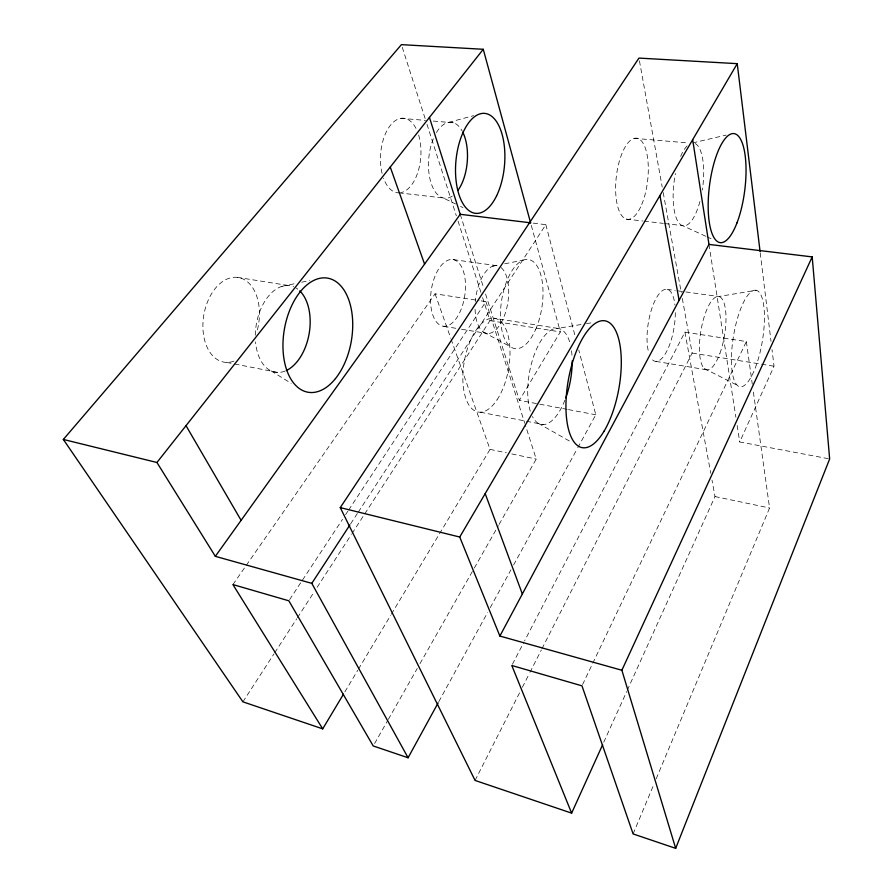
<?xml version="1.0" encoding="UTF-8"?>
<svg xmlns="http://www.w3.org/2000/svg" width="893" height="893" viewBox="0 0 893 893"><rect width="100%" height="100%" fill="white"/><g stroke="black" fill="none" stroke-linecap="round" stroke-linejoin="round"><path stroke-width="0.67" stroke-dasharray="4.46 3.35" d="M633.115 833.939L654.067 783.898M656.21 778.763L769.576 507.994L753.257 391.078M603.746 742.217L626.685 691.562M627.266 690.3L715.003 496.553L712 480.11M828.291 458.678L739.728 441.957L774.041 366.208L772.021 349.632M582.571 684.585L592.171 664.481M592.773 663.22L746.347 341.561L684.931 332.14L524.626 640.794M475.065 780.437L519.871 692.231M522.394 687.264L529.337 673.59M529.962 672.351L541.325 649.992M541.962 648.753L692.164 353.07L682.263 298.195M512.437 664.247L523.979 642.022M438.82 701.619L487.578 612.509M490.257 607.631L510.963 569.79M513.631 564.912L577.101 448.956M577.771 447.739L595.798 414.776L578.787 350.056M374.602 743.545L387.674 720.539M388.355 719.334L417.243 668.489M419.989 663.644L473.636 569.221M474.328 568.004L498.394 525.642M499.087 524.425L536.224 459.058L525.229 424.655M344.877 691.829L357.747 670.33M358.461 669.136L390.643 615.389M391.357 614.194L490.034 449.369L451.233 339.563M567.144 409.362L519.391 400.343L560.346 331.928L530.989 224.255M242.907 701.842L273.972 653.899M274.731 652.727L296.71 618.827M297.469 617.655L314.146 591.925M317.171 587.248L351.284 534.628M352.043 533.456L489.978 320.632L481.461 294.098M350.67 523.767L357.524 513.252M358.294 512.08L545.824 224.656L532.016 222.982M289.611 599.638L342.521 519.313M345.591 514.647L347.89 511.164M348.661 509.992L485.926 301.611L480.434 300.774M232.917 584.569L435.07 293.819L479.061 300.561M448.61 122.386L473.647 115.632M692.667 142.902L726.21 135.077M281.942 286.34L296.465 283.315M301.745 282.21L309.659 280.558M492.735 266.159L499.377 264.853M504.701 263.803L523.298 260.12M756.137 290.27A48.914 14.645 -80.6 0 0 731.423 359.912A48.914 14.645 -80.6 0 0 756.248 365.282A48.914 14.645 -80.6 0 0 756.137 290.27L718.776 296.521L676.581 290.66M580.997 324.527L557.723 328.39L493.862 318.221M586.478 323.623L591.947 322.719M400.912 118.289L425.448 120.399M433.306 121.068L453.655 122.821M634.298 138.326L688.224 142.947M398.97 192.855L443.263 197.967L455.575 203.995M626.317 219.109L642.748 221.006M644.121 221.163L663.287 223.373M664.66 223.54L682.464 225.594L705.76 236.277M453.052 259.584A33.677 16.967 -81.7 0 1 459.984 311.992A33.677 16.967 -81.7 0 1 431.006 307.092A33.677 16.967 -81.7 0 1 453.052 259.584L497.077 265.712A34.258 16.23 -81.5 0 0 475.299 301.577M667.049 289.332L675.22 290.471M237.304 277.355L289.12 285.615M489.978 320.632L560.346 331.928M692.164 353.07L774.041 366.208M443.743 326.28L456.022 328.323M461.48 329.216L487.411 333.513M655.942 361.408L707.211 369.892M568.517 409.619L595.798 414.776M226.643 362.413L233.397 363.73M234.747 363.998L277.924 372.47M480.445 412.209L543.558 424.599M490.034 449.369L506.342 452.784M511.767 453.923L536.224 459.058M715.003 496.553L769.576 507.994M706.988 236.835L711.888 239.09M460.498 206.417L462.954 207.623M704.264 368.541L737.093 385.173M483.37 332.051L510.785 346.897M538.267 423.293L571.52 442.225M271.092 370.896L291.163 383.354M435.07 293.819L450.775 338.257M402.263 47.307L425.258 118.959M426.966 124.261L456.334 215.816M458.042 221.118L481.037 292.77M485.926 301.611L524.816 423.338M460.23 214.298L483.47 287.39M485.58 294.031L519.391 400.343M545.824 224.656L575.248 336.572M684.931 332.14L710.75 473.257M639.444 60.836L662.215 187.061M663.209 192.553L681.27 292.703M708.975 244.414L735.888 417.265M737.171 425.492L739.728 441.957M746.347 341.561L752.297 384.202M760.256 252.92L771.016 341.338M382.081 173.398A37.406 20.126 -85.8 0 1 390.554 125.132A37.406 20.126 -85.8 0 1 416.875 130.244M418.672 135.122A37.406 20.126 -85.8 0 1 401.437 192.508M400.131 192.754A37.406 20.126 -85.8 0 1 383.499 178.153M233.977 361.14A42.931 27.761 -80.5 0 1 202.957 322.953A42.931 27.761 -80.5 0 1 237.996 277.455A42.931 27.761 -80.5 0 1 257.061 331.169M501.04 267.565A34.258 16.23 -81.5 0 1 500.303 324.215A34.258 16.23 -81.5 0 1 475.076 309.235M436.443 132.521A38.109 19.322 -85.3 0 1 462.206 131.081M452.304 196.047A38.109 19.322 -85.3 0 1 430.995 182.764A38.109 19.322 -85.3 0 1 433.92 137.377M295.795 287.836A43.869 26.823 -80.3 0 1 297.838 289.209M285.034 371.097A43.869 26.823 -80.3 0 1 255.532 341.907M255.286 335.277A43.869 26.823 -80.3 0 1 293.663 286.776M695.145 143.539A41.681 14.556 -83.1 0 1 702.322 190.053M699.911 201.584A41.681 14.556 -83.1 0 1 679.283 223.362A41.681 14.556 -83.1 0 1 675.443 173.543M680.656 156.32A41.681 14.556 -83.1 0 1 687.286 145.76M648.151 350.302A36.479 13.082 -80.9 0 1 656.757 297.302A36.479 13.082 -80.9 0 1 674.941 305.038M675.32 312.65A36.479 13.082 -80.9 0 1 666.211 352.277A36.479 13.082 -80.9 0 1 650.651 357.412M530.297 411.204A48.747 20.852 -79.9 0 1 540.042 342.276A48.747 20.852 -79.9 0 1 570.114 343.504M571.531 350.804A48.747 20.852 -79.9 0 1 572.089 357.1M564.889 400.22A48.747 20.852 -79.9 0 1 532.451 416.551M535.588 329.584A45.052 20.427 -81.4 0 0 528.779 259.573A45.052 20.427 -81.4 0 0 500.794 323.032A45.052 20.427 -81.4 0 0 535.588 329.584M641.721 204.542A40.832 15.773 -83.5 0 0 638.428 138.672A40.832 15.773 -83.5 0 0 615.735 193A40.832 15.773 -83.5 0 0 641.721 204.542M719.892 353.405A37.149 12.022 -80.7 0 0 718.776 296.521A37.149 12.022 -80.7 0 0 699.42 349.598A37.149 12.022 -80.7 0 0 719.892 353.405M497.01 399.897A47.586 22.437 -80 0 0 499.399 320.364A47.586 22.437 -80 0 0 462.875 375.317A47.586 22.437 -80 0 0 497.01 399.897"/><path stroke-width="1.34" d="M675.677 848.35L829.653 458.935L812.195 256.905L708.975 244.414L499.879 636.062L621.874 670.252L675.677 848.35L633.115 833.939L581.968 685.846L511.801 665.486L571.632 813.132L475.065 780.437L340.255 507.615L638.941 58.09L737.238 63.66L760.088 251.547M571.632 813.132L602.608 744.751M621.874 670.252L812.195 256.905M343.448 694.218L322.708 728.855L232.917 584.569L288.841 600.799L373.229 745.968L408.09 757.766L438.15 702.836M499.879 636.062L459.739 537.028L737.238 63.66M408.09 757.766L311.791 583.352L349.9 524.939M311.791 583.352L215.336 556.328L460.23 214.298L429.433 117.441M63.347 439.445L156.934 462.485L483.258 49.282L401.415 44.65L63.347 439.445L242.907 701.842L322.708 728.855M460.23 214.298L530.643 222.815M340.255 507.615L459.739 537.028M156.934 462.485L215.336 556.328M186.012 425.671L241.11 520.329M485.189 493.617L522.338 593.979M390.263 167.036L424.566 264.105M483.258 49.282L530.621 222.904M659.938 195.522L679.115 300.327M692.667 139.699L708.975 244.414M462.764 132.153A38.109 19.322 -85.3 0 1 457.886 190.466M299.769 290.884A43.869 26.823 -80.3 0 1 309.168 333.491A43.869 26.823 -80.3 0 1 286.206 370.595M572.19 360.917A48.747 20.852 -79.9 0 1 565.794 397.831M496.631 195.757A50.175 24.379 -84.9 0 0 487.935 114.148A50.175 24.379 -84.9 0 0 456.022 180.163A50.175 24.379 -84.9 0 0 496.631 195.757M335.478 378.565A57.889 33.99 -80.3 0 0 335.109 281.027A57.889 33.99 -80.3 0 0 282.947 346.026A57.889 33.99 -80.3 0 0 335.478 378.565M736.959 222.937A54.953 17.782 -82.8 0 0 736.234 134.352A54.953 17.782 -82.8 0 0 708.171 207.143A54.953 17.782 -82.8 0 0 736.959 222.937M604.126 431.073A64.441 25.629 -79.8 0 0 610.499 323.545A64.441 25.629 -79.8 0 0 566.184 398.01A64.441 25.629 -79.8 0 0 604.126 431.073"/></g></svg>
